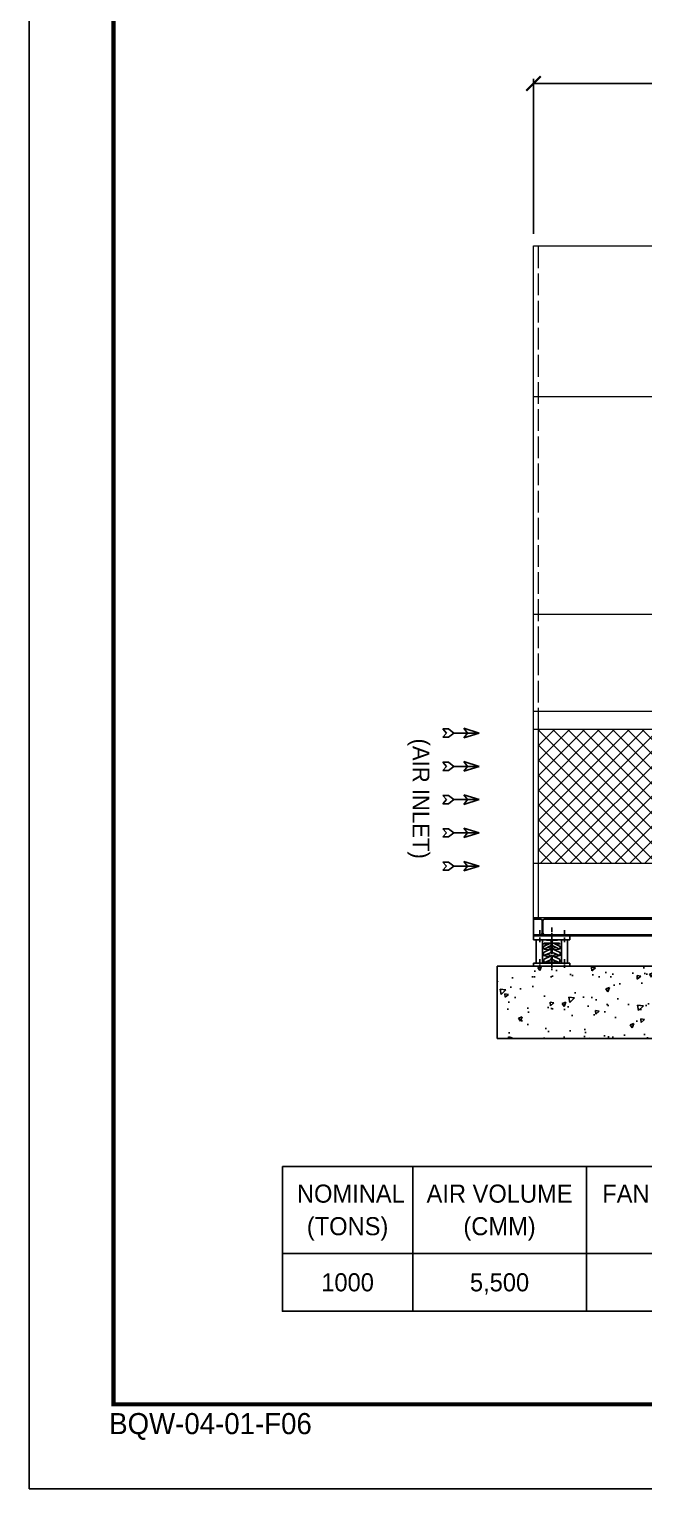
# Model space of a CAD drawing. Header units: millimetres. Extents: x 152976 to 191610, y -41590 to -20795.
# Drawn here: x 162203 to 167299, y -41590 to -29493 of the extents above; entities that cross this region are included whole.
import ezdxf
from ezdxf.enums import TextEntityAlignment as Align

# ---------------------------------------------------------------- set-up
doc = ezdxf.new("R2010")
doc.units = ezdxf.units.MM
doc.header["$LTSCALE"] = 30
doc.header["$MEASUREMENT"] = 0
doc.linetypes.add('CENTER', pattern=[2, 1.25, -0.25, 0.25, -0.25])
doc.linetypes.add('DASHED', pattern=[15, 12, -3])
doc.layers.get('0').update_dxf_attribs({"linetype": 'CONTINUOUS'})
doc.layers.get('DEFPOINTS').update_dxf_attribs({"color": 143, "linetype": 'CONTINUOUS'})
for name, color, linetype in [('4', 2, 'CONTINUOUS'), ('L1_', 7, 'CONTINUOUS'), ('냉각탑_box', 1, 'CONTINUOUS'), ('냉각탑_dim', 1, 'CONTINUOUS'), ('냉각탑_form', 1, 'CONTINUOUS'), ('냉각탑_text', 3, 'CONTINUOUS'), ('냉각탑_기초', 23, 'CONTINUOUS'), ('냉각탑_찬넬방진', 1, 'CONTINUOUS')]:
    doc.layers.add(name, color=color, linetype=linetype)
doc.styles.add('HY울릉도L', font='')
doc.styles.add('돋움', font='')
doc.styles.get('HY울릉도L').set_extended_font_data('HY울릉도L')
doc.styles.get('돋움').set_extended_font_data('Dotum')
doc.dimstyles.new('성지DIM', dxfattribs={"dimtxt": 3.5, "dimasz": 3, "dimexe": 1, "dimexo": 2.5, "dimgap": 2, "dimtad": 1, "dimdec": 0, "dimzin": 3, "dimdsep": 46, "dimtxsty": 'HY울릉도L', "dimblk": 'ARCHTICK', "dimcen": -2, "dimclrd": 256, "dimclre": 256, "dimclrt": 7, "dimadec": 0, "dimazin": 0, "dimtfac": 1, "dimtdec": 0, "dimtofl": 0, "dimtmove": 0, "dimatfit": 3, "dimfxl": 0, "dimtolj": 1, "dimtzin": 0, "dimlwe": -1, "dimarcsym": 0})

# ---------------------------------------------------------------- blocks, each defined once
blk = doc.blocks.new('냉각탑form')
at = {"layer": 'DEFPOINTS'}
blk.add_lwpolyline([(0, 297.07), (420.1, 297.07), (420.1, 0), (0, 0)], close=True, dxfattribs=at)
at = {"layer": '냉각탑_form', "const_width": 0.5}
blk.add_lwpolyline([(10, 287.07), (10, 10), (410.1, 10), (410.1, 287.07)], close=True, dxfattribs=at)
at = {"layer": '냉각탑_form', "style": '돋움'}
blk.add_text('BQW-04-01-F06', height=2.5006, dxfattribs=at).set_placement((9.48, 6.47))
blk = doc.blocks.new('_ArchTick')
at = {"color": 0, "linetype": 'ByBlock', "const_width": 0.15}
blk.add_lwpolyline([(-0.5, -0.5), (0.5, 0.5)], dxfattribs=at)
blk = doc.blocks.new('*D149')
at = {"layer": 'DEFPOINTS', "color": 0, "transparency": 16777216}
for p in [(172584, -29943), (166384, -31288), (172584, -31288)]:
    blk.add_point(p, dxfattribs=at)
at = {"layer": '냉각탑_dim', "transparency": 16777216}
for p, q in [((166384, -31188), (166384, -29903)), ((172584, -31188), (172584, -29903))]:
    blk.add_line(p, q, dxfattribs=at)
at = {"layer": '냉각탑_dim', "lineweight": -2, "transparency": 16777216}
blk.add_line((166384, -29943), (172584, -29943), dxfattribs=at)
at = {"layer": '냉각탑_dim', "lineweight": -2, "transparency": 16777216, "xscale": 120, "yscale": 120, "zscale": 120, "rotation": 180}
blk.add_blockref('_ArchTick', (166384, -29943), dxfattribs=at)
at = {"layer": '냉각탑_dim', "lineweight": -2, "transparency": 16777216, "xscale": 120, "yscale": 120, "zscale": 120}
blk.add_blockref('_ArchTick', (172584, -29943), dxfattribs=at)
at = {"layer": '냉각탑_dim', "color": 7, "transparency": 16777216, "insert": (169484, -29793), "char_height": 140, "attachment_point": 5, "style": 'HY울릉도L'}
blk.add_mtext('\\A1;6200', dxfattribs=at)
blk = doc.blocks.new('sdfghj')
at = {"layer": '4', "color": 3, "linetype": 'CENTER'}
blk.add_line((77432, -35928), (77432, -36281), dxfattribs=at)
at = {"layer": 'L1_', "color": 2, "linetype": 'Continuous'}
for p, q in [((77283, -35997), (77283, -36029)), ((77283, -35997), (77584, -35997)), ((77283, -36029), (77584, -36029)), ((77301, -36029), (77351, -36029)), ((77301, -36029), (77301, -36222)), ((77351, -36029), (77351, -36222)), ((77384, -36029), (77384, -36031)), ((77477, -36031), (77384, -36031)), ((77425, -36031), (77425, -36041)), ((77440, -36041), (77425, -36041)), ((77428, -36130), (77428, -36041)), ((77436, -36130), (77436, -36041)), ((77440, -36031), (77440, -36041)), ((77477, -36029), (77477, -36031)), ((77509, -36029), (77562, -36029)), ((77509, -36029), (77509, -36221)), ((77562, -36029), (77562, -36221)), ((77584, -35997), (77584, -36029)), ((77301, -36120), (77301, -36221)), ((77351, -36120), (77351, -36221)), ((77367, -36056), (77367, -36068)), ((77428, -36056), (77367, -36056)), ((77367, -36063), (77395, -36068)), ((77367, -36160), (77426, -36133)), ((77367, -36160), (77406, -36171)), ((77368, -36080), (77419, -36056)), ((77368, -36105), (77428, -36077)), ((77368, -36131), (77428, -36103)), ((77368, -36189), (77422, -36164)), ((77370, -36106), (77407, -36113)), ((77419, -36158), (77391, -36149)), ((77428, -36100), (77393, -36093)), ((77428, -36130), (77436, -36130)), ((77436, -36056), (77496, -36056)), ((77438, -36056), (77436, -36056)), ((77496, -36105), (77436, -36077)), ((77436, -36099), (77471, -36093)), ((77495, -36131), (77436, -36103)), ((77497, -36160), (77438, -36133)), ((77495, -36189), (77442, -36164)), ((77496, -36080), (77444, -36056)), ((77444, -36158), (77473, -36149)), ((77493, -36106), (77457, -36113)), ((77497, -36160), (77458, -36171)), ((77496, -36063), (77469, -36068)), ((77496, -36056), (77496, -36068)), ((77509, -36120), (77509, -36221)), ((77562, -36120), (77562, -36221)), ((77283, -36221), (77584, -36221)), ((77283, -36221), (77283, -36247)), ((77283, -36247), (77584, -36247)), ((77367, -36210), (77367, -36221)), ((77495, -36213), (77367, -36213)), ((77367, -36213), (77493, -36213)), ((77496, -36213), (77368, -36213)), ((77369, -36213), (77497, -36213)), ((77425, -36191), (77378, -36213)), ((77438, -36191), (77485, -36213)), ((77497, -36209), (77497, -36221)), ((77584, -36221), (77584, -36247))]:
    blk.add_line(p, q, dxfattribs=at)
at = {"layer": 'L1_', "color": 1, "linetype": 'CENTER'}
for p, q in [((77327, -36047), (77327, -35949)), ((77531, -36047), (77531, -35949)), ((77327, -36189), (77327, -36261)), ((77531, -36188), (77531, -36260))]:
    blk.add_line(p, q, dxfattribs=at)
at = {"layer": 'L1_', "color": 2, "linetype": 'Continuous'}
for centre, radius, start, end in [((77381, -36092), 18.3, 142.4554, 226.9466), ((77394, -36147), 31.4, 150.8406, 199.726), ((77368, -36157), 3.63, 199.726, 254.389), ((77369, -36083), 3.63, 114.7395, 142.4554), ((77370, -36134), 3.63, 114.7395, 150.8406), ((77371, -36103), 3.63, 226.9466, 260.1342), ((77418, -36162), 3.63, 294.7395, 71.8917), ((77424, -36167), 3.63, 22.2631, 114.7395), ((77400, -36177), 29.3, 330.1371, 22.2631), ((77425, -36130), 3.63, 294.7395, 0), ((77464, -36177), 29.3, 157.7369, 209.8629), ((77440, -36130), 3.63, 180, 245.2605), ((77440, -36167), 3.63, 65.2605, 157.7369), ((77446, -36162), 3.63, 108.1083, 245.2605), ((77493, -36103), 3.63, 279.8658, 313.0534), ((77483, -36092), 18.3, 313.0534, 37.5446), ((77494, -36134), 3.63, 29.1594, 65.2605), ((77494, -36083), 3.63, 37.5446, 65.2605), ((77470, -36147), 31.4, 340.274, 29.1594), ((77496, -36157), 3.63, 285.611, 340.274), ((77386, -36200), 21.4, 154.2564, 218.822), ((77370, -36192), 3.63, 114.7395, 154.2564), ((77494, -36192), 3.63, 25.7436, 65.2605), ((77478, -36200), 21.4, 321.178, 25.7436)]:
    blk.add_arc(centre, radius, start, end, dxfattribs=at)
blk = doc.blocks.new('화살표 IN OUT')
at = {"layer": '냉각탑_dim'}
for p, q in [((-323, 43), (-384, 43)), ((-343, 0), (-384, 43)), ((-384, -43), (-343, 0)), ((-266, 0), (-323, 43)), ((-266, 0), (-323, -43)), ((-266, 0), (0, 0)), ((-163, 50), (-122, 0)), ((0, 0), (-163, 50)), ((-163, -50), (-122, 0)), ((0, 0), (-163, -50)), ((-323, -43), (-384, -43))]:
    blk.add_line(p, q, dxfattribs=at)
blk = doc.blocks.new('A$C59873973')
at = {"layer": '냉각탑_기초', "ltscale": 30}
h = blk.add_hatch(dxfattribs=at)
h.set_pattern_fill('AR-CONC', color=256, scale=50, angle=-90, style=0)
h.set_pattern_definition([(40, (118882.86, -570.8), (-31.3761, 358.6301), [37.5, -412.5]), (95, (118882.86, -570.8), (376.0961, -69.3757), [30, -330]), (349.54856, (118880.25, -540.92), (344.72, 289.2544), [31.8701, -350.5711]), (43.8158, (118982.86, -570.8), (-82.7596, 533.6207), [56.25, -618.75]), (353.36436, (118975.97, -526.34), (487.0593, 467.331), [47.8052, -525.857]), (98.81584, (118982.86, -570.8), (487.0593, 467.331), [45, -495]), (69, (118957.86, -520.8), (-201.30945, 298.4535), [37.5, -412.5]), (124, (118957.86, -520.8), (362.575, 121.6577), [30, -330]), (18.54856, (118941.1, -495.94), (161.2656, 420.1112), [31.8701, -350.5711]), (52.5, (118882.86, -570.81), (166.44693, 6.07993), [0, -326, 0, -335, 0, -331.25]), (82.5, (118882.86, -570.8), (197.20586, 131.53477), [0, -191, 0, -318.5, 0, -126.25]), (122.5, (118882.86, -682.31), (-11.27744, 266.91122), [0, -125, 0, -390, 0, -517.5]), (132.5, (118882.86, -732.3), (50.0525, 291.5931), [0, -162.5, 0, -259, 0, -367.5])])
h.paths.add_polyline_path([(6800, 600), (0, 600), (0, 0), (6800, 0)])
for p, q in [((6800, 600), (0, 600)), ((0, 0), (0, 600)), ((6800, 0), (6800, 600)), ((0, 0), (6800, 0))]:
    blk.add_line(p, q, dxfattribs=at)

msp = doc.modelspace()

# ---------------------------------------------------------------- hatches: boundary and pattern name
at = {"ltscale": 500}
h = msp.add_hatch(dxfattribs=at)
h.set_pattern_fill('ANSI37', color=256, scale=700)
h.set_pattern_definition([(45, (-19744.48, -43658.13), (-61.871843, 61.871843), []), (135, (-19744.48, -43658.13), (-61.871843, -61.871843), [])])
h.paths.add_polyline_path([(169421.7, -35298), (166426.2, -35298), (166426.2, -36408), (169421.7, -36408)])
h.paths.add_polyline_path([(169546.7, -35298), (169546.7, -36408), (172542.2, -36408), (172542.2, -35853), (172542.2, -35298)])

# ---------------------------------------------------------------- linework, layer by layer
at = {"lineweight": 18, "ltscale": 500}
for p, q in [((166384.2, -31288), (172584.2, -31288)), ((166384.2, -36858), (166384.2, -31288)), ((166384.2, -32538), (172584.2, -32538)), ((166384.2, -34341), (172584.2, -34341)), ((172584.2, -35148), (166384.2, -35148)), ((172584.2, -35298), (166384.2, -35298)), ((166384.2, -36858), (166384.2, -35298)), ((166426.2, -36858), (166426.2, -35298)), ((172542.2, -36408), (166384.2, -36408)), ((169421.7, -36408), (166384.2, -36408)), ((172584.2, -36858), (166384.2, -36858))]:
    msp.add_line(p, q, dxfattribs=at)
at = {"color": 5, "linetype": 'DASHED', "lineweight": 9, "ltscale": 0.5}
msp.add_line((166426.2, -35298), (166426.2, -31288), dxfattribs=at)
at = {"layer": '냉각탑_box'}
for p, q in [((165383.2, -38918.6), (165383.2, -40118.6)), ((166823.2, -38918.6), (166823.2, -40118.6)), ((164303.2, -39638.6), (177203.2, -39638.6))]:
    msp.add_line(p, q, dxfattribs=at)
msp.add_lwpolyline([(164303.2, -38918.6), (177203.2, -38918.6), (177203.2, -40118.6), (164303.2, -40118.6)], close=True, dxfattribs=at)
at = {"layer": '냉각탑_찬넬방진', "ltscale": 500}
for p, q in [((166384.2, -36858), (166384.2, -37008)), ((166384.2, -36867.7), (166445.1, -36867.7)), ((166475.1, -36867.7), (172584.2, -36867.7)), ((166384.2, -36998.2), (172584.2, -36998.2)), ((166689.2, -37008), (172584.2, -37008))]:
    msp.add_line(p, q, dxfattribs=at)
at = {"layer": '냉각탑_찬넬방진'}
for p, q in [((166385.6, -36867.7), (166445.6, -36867.7)), ((166457.1, -36879.7), (166457.1, -36986.2)), ((166463.1, -36986.2), (166463.1, -36879.7)), ((166445.1, -36998.2), (166385.1, -36998.2))]:
    msp.add_line(p, q, dxfattribs=at)
for centre, start, end in [((166445.1, -36879.7), 0, 90), ((166475.1, -36879.7), 90, 180), ((166445.1, -36986.2), 270, 0), ((166475.1, -36986.2), 180, 270)]:
    msp.add_arc(centre, 12, start, end, dxfattribs=at)

# ---------------------------------------------------------------- block references
at = {"color": 0, "linetype": 'Continuous', "xscale": -1}
msp.add_blockref('sdfghj', (243968.5, -1011.4), dxfattribs=at)
at = {"ltscale": 500}
msp.add_blockref('A$C59873973', (166084.2, -37858), dxfattribs=at)
at = {"layer": '냉각탑_dim', "xscale": 0.7875000000021828, "yscale": 0.7875000000021828, "zscale": 0.7875000000021828}
for p in [(165934.2, -35326.7), (165934.2, -35602.4), (165934.2, -35878), (165934.2, -36153.6), (165934.2, -36429.2)]:
    msp.add_blockref('화살표 IN OUT', p, dxfattribs=at)
at = {"layer": '냉각탑_form', "xscale": 70, "yscale": 70, "zscale": 70}
msp.add_blockref('냉각탑form', (162203.1, -41590.2), dxfattribs=at)

# ---------------------------------------------------------------- texts
at = {"layer": '냉각탑_text', "style": '돋움'}
msp.add_text('(AIR INLET)', height=140, rotation=270, dxfattribs=at).set_placement((165452, -35870.5), align=Align.MIDDLE_CENTER)
for s, p in [(' NOMINAL', (164843.2, -39143.6)), ('AIR VOLUME', (166103.2, -39143.6)), ('FAN MOTOR', (167543.2, -39143.6)), ('(TONS)', (164843.2, -39413.6)), ('(CMM)', (166103.2, -39413.6)), ('1000', (164843.2, -39878.6)), ('5,500', (166103.2, -39878.6))]:
    msp.add_text(s, height=150, dxfattribs=at).set_placement(p, align=Align.MIDDLE_CENTER)

# ---------------------------------------------------------------- dimensions: what is measured, and where the dimension line sits
at = {"layer": '냉각탑_dim'}
dim = msp.add_linear_dim(base=(172584.2, -29942.7), p1=(166384.2, -31288), p2=(172584.2, -31288), dimstyle='성지DIM', override={"dimscale": 40}, dxfattribs=at)
dim.commit()
dim.dimension.update_dxf_attribs({"geometry": '*D149', "text_midpoint": (169484.2, -29792.7)})

doc.saveas('drawing.dxf')
